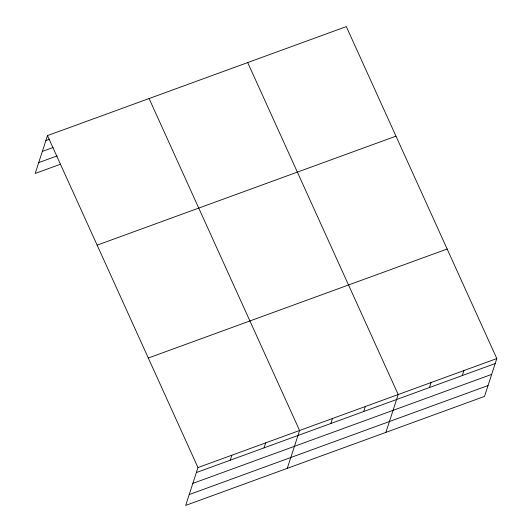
<?xml version="1.0" encoding="UTF-8"?>
<svg xmlns="http://www.w3.org/2000/svg" width="532" height="532" viewBox="0 0 532 532"><rect width="100%" height="100%" fill="white"/><g stroke="black" fill="none" stroke-linecap="round" stroke-linejoin="round"><path stroke-width="0.8" d="M47.481 135.607L197.977 467.568L185.688 505.4L484.519 396.393L496.815 358.561L346.312 26.6L47.481 135.607L35.185 173.439L60.588 164.175M230.223 460.207L231.846 455.212M264.091 447.851L265.714 442.857M287.287 468.34L299.583 430.508L149.086 98.546M330.831 423.505L332.453 418.511M363.702 411.515L365.324 406.521M385.906 432.363L398.195 394.531L247.699 62.57M429.444 387.535L431.066 382.541M462.321 375.545L463.937 370.551M45.858 140.601L49.709 139.191M42.334 151.434L53.114 147.504M38.71 162.599L57.183 155.863M97.143 245.152L395.981 136.145M148.315 358.023L447.146 249.016M197.977 467.568L496.815 358.561M196.355 472.562L495.192 363.556M192.837 483.395L491.668 374.388M189.206 494.561L488.043 385.56"/></g></svg>
